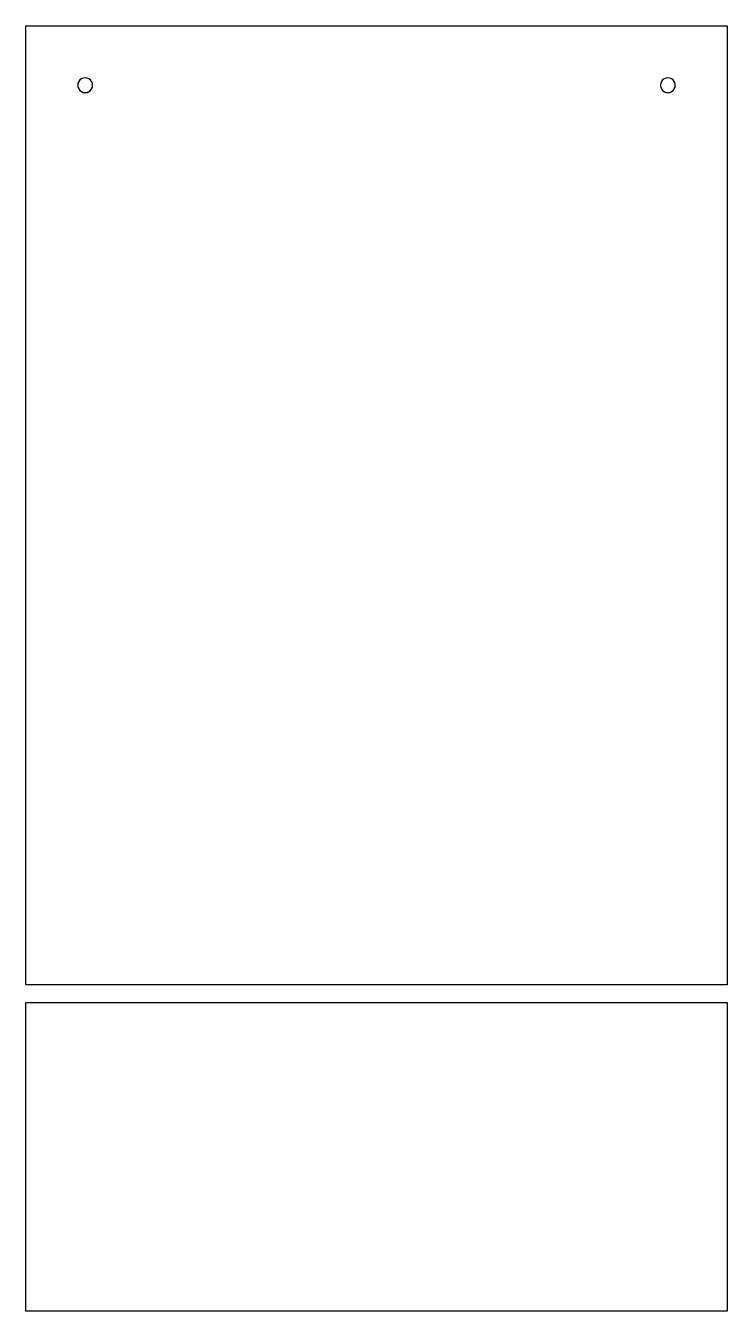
# Model space of a CAD drawing. Header units: millimetres. Extents: x -658 to 1307, y -81 to 472.
# Drawn here: x -389 to -271, y 0 to 216.1 of the extents above; entities that cross this region are included whole.
import ezdxf

# ---------------------------------------------------------------- set-up
doc = ezdxf.new("R2010")
doc.units = ezdxf.units.MM
doc.layers.get('0').update_dxf_attribs({"true_color": 0xffffff})

# ---------------------------------------------------------------- blocks, each defined once
blk = doc.blocks.new('Component_19')
for p, q in [((0, 0), (0, 161.2, 0)), ((0, 161.2, 0), (118, 161.2)), ((118, 161.2), (118, 0)), ((118, 0), (0, 0))]:
    blk.add_line(p, q)
for points in [[(11.25, 151.2, 0), (11.21, 151.53, 0), (11.08, 151.83, 0), (10.88, 152.09, 0), (10.62, 152.29, 0), (10.32, 152.41, 0), (10, 152.45, 0), (9.68, 152.41, 0), (9.37, 152.29, 0), (9.12, 152.09, 0), (8.92, 151.83, 0), (8.79, 151.53, 0), (8.75, 151.2, 0), (8.79, 150.88, 0), (8.92, 150.58, 0), (9.12, 150.32, 0), (9.37, 150.12, 0), (9.68, 150, 0), (10, 149.95, 0), (10.32, 150, 0), (10.62, 150.12, 0), (10.88, 150.32, 0), (11.08, 150.58, 0), (11.21, 150.88, 0), (11.25, 151.2, 0)], [(107.68, 150, 0), (108, 149.95, 0), (108.32, 150, 0), (108.62, 150.12, 0), (108.88, 150.32, 0), (109.08, 150.58, 0), (109.21, 150.88, 0), (109.25, 151.2, 0), (109.21, 151.53, 0), (109.08, 151.83, 0), (108.88, 152.09, 0), (108.62, 152.29, 0), (108.32, 152.41, 0), (108, 152.45, 0), (107.68, 152.41, 0), (107.37, 152.29, 0), (107.12, 152.09, 0), (106.92, 151.83, 0), (106.79, 151.53, 0), (106.75, 151.2, 0), (106.79, 150.88, 0), (106.92, 150.58, 0), (107.12, 150.32, 0), (107.37, 150.12, 0), (107.68, 150, 0)]]:
    blk.add_polyline3d(points, close=True)
blk = doc.blocks.new('Component_22')
for p, q in [((0, 0, 0), (0, 51.9, 0)), ((0, 51.9, 0), (118, 51.9, 0)), ((118, 51.9, 0), (118, 0)), ((118, 0), (0, 0, 0))]:
    blk.add_line(p, q)

msp = doc.modelspace()

# ---------------------------------------------------------------- block references
for name, p in [('Component_19', (-388.95, 54.9, 0)), ('Component_22', (-388.95, 0, 0))]:
    msp.add_blockref(name, p)

doc.saveas('drawing.dxf')
